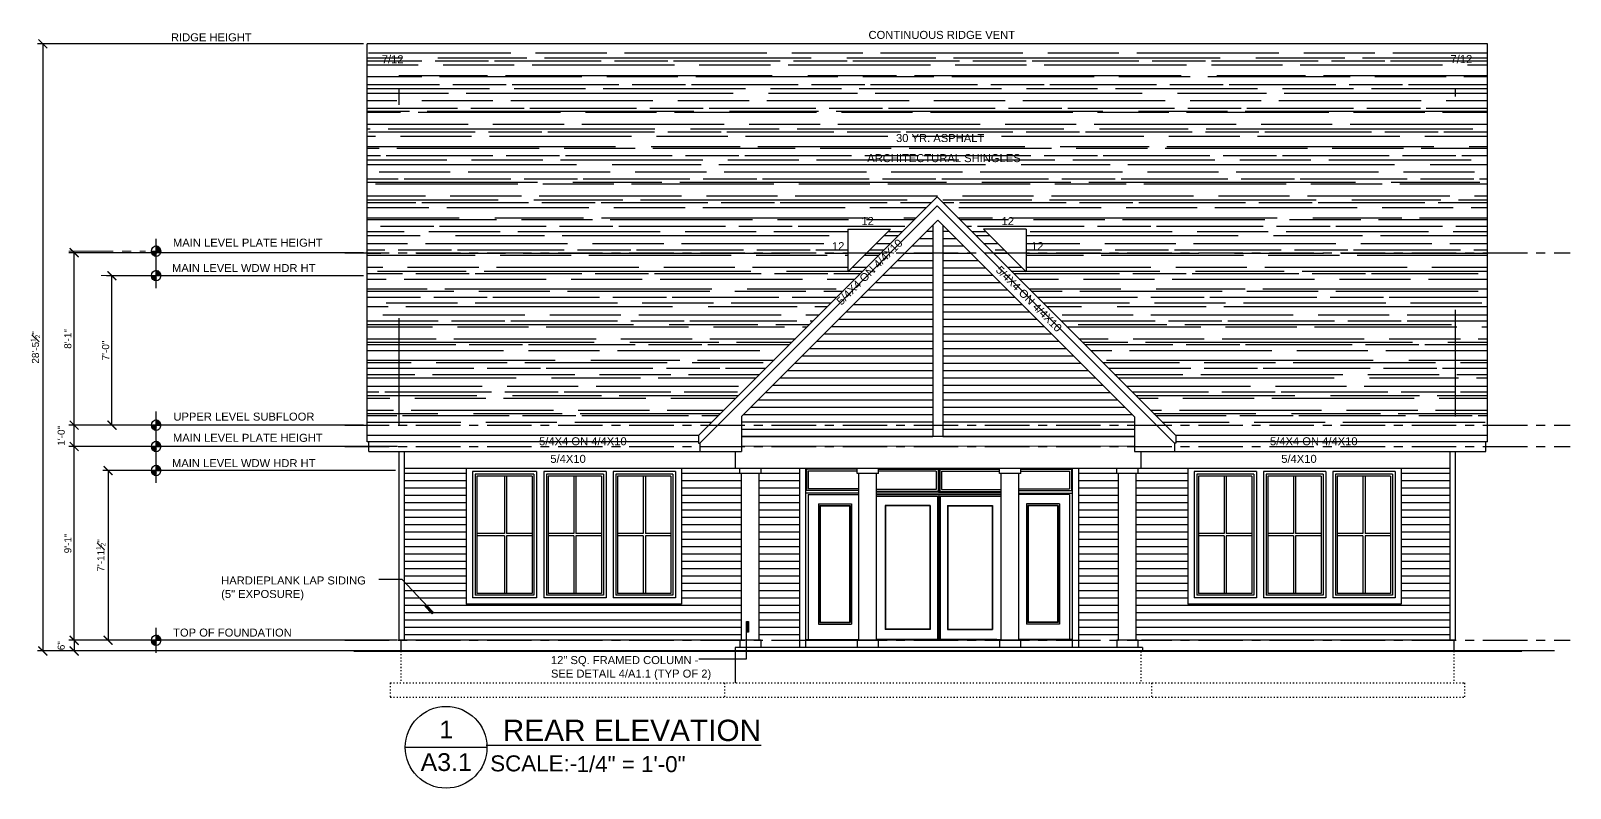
# Model space of a CAD drawing. Header units: inches. Extents: x -28708 to -16583, y 64755 to 66587.
# Drawn here: x -23621 to -22755, y 64779 to 65205 of the extents above; entities that cross this region are included whole.
import ezdxf
from ezdxf.enums import TextEntityAlignment as Align

# ---------------------------------------------------------------- set-up
doc = ezdxf.new("R2010")
doc.units = ezdxf.units.IN
doc.header["$LTSCALE"] = 20
doc.header["$MEASUREMENT"] = 0
for name, pattern in [('CENTER', [2, 1.25, -0.25, 0.25, -0.25]), ('Dashed Large', [12, 3, -6, 3]), ('Dashed Small', [4, 1, -2, 1]), ('HIDDEN', [0.375, 0.25, -0.125]), ('Solid', [0])]:
    doc.linetypes.add(name, pattern=pattern)
for name, color, linetype in [('BEAM', 1, 'HIDDEN'), ('CALLOUTS', 4, 'Continuous'), ('COLUMNS', 4, 'Continuous'), ('DIM', 2, 'Continuous'), ('DOOR', 3, 'Continuous'), ('ELEVATION LINES', 8, 'HIDDEN'), ('ELEVATION ROOF', 2, 'Continuous'), ('ELEVATION WALL', 5, 'Continuous'), ('GRADE LEVEL', 7, 'Continuous'), ('HATCH', 9, 'Continuous'), ('SYMBOLS', 7, 'Continuous'), ('TEXT', 3, 'Continuous'), ('WINDOW', 2, 'Continuous')]:
    doc.layers.add(name, color=color, linetype=linetype)
doc.layers.add('SPSHAPE_OUTLINE', color=7, linetype='Continuous', lineweight=0)
doc.styles.add('0.25 INCH', font='arial.ttf', dxfattribs={"height": 4})
doc.styles.add('Arial', font='arial.ttf')
doc.dimstyles.new('0.25 INCH', dxfattribs={"dimtxt": 4, "dimasz": 5, "dimexe": 3, "dimexo": 2, "dimgap": 1.5, "dimtad": 1, "dimdec": 3, "dimzin": 3, "dimdsep": 46, "dimlunit": 4, "dimtxsty": '0.25 INCH', "dimblk": 'ARCHTICK', "dimcen": 0.09, "dimclrd": 95, "dimclre": 8, "dimclrt": 30, "dimadec": 0, "dimazin": 0, "dimtfac": 0.65, "dimtdec": 3, "dimtofl": 0, "dimtmove": 2, "dimatfit": 3, "dimfxl": 0.18, "dimfrac": 1, "dimtolj": 1, "dimtzin": 0, "dimlwd": -1, "dimlwe": -1, "dimarcsym": 0})

# ---------------------------------------------------------------- blocks, each defined once
blk = doc.blocks.new('_ArchTick')
at = {"color": 0, "linetype": 'ByBlock', "const_width": 0.15}
blk.add_lwpolyline([(-0.5, -0.5), (0.5, 0.5)], dxfattribs=at)
blk = doc.blocks.new('*D566')
at = {"layer": 'DEFPOINTS', "color": 0, "linetype": 'ByBlock', "lineweight": -2, "transparency": 16777216}
for p in [(-23431.71, 65197.84), (-23614.09, 64856.37), (-23412.71, 64856.37)]:
    blk.add_point(p, dxfattribs=at)
at = {"layer": 'DIM', "color": 8, "transparency": 16777216}
for p, q in [((-23433.71, 65197.84), (-23617.09, 65197.84)), ((-23414.71, 64856.37), (-23617.09, 64856.37))]:
    blk.add_line(p, q, dxfattribs=at)
at = {"layer": 'DIM', "color": 95, "transparency": 16777216}
blk.add_line((-23614.09, 65197.84), (-23614.09, 64856.37), dxfattribs=at)
at = {"layer": 'DIM', "color": 95, "linetype": 'ByBlock', "transparency": 16777216, "xscale": 5, "yscale": 5, "zscale": 5}
for p, rotation in [((-23614.09, 65197.84), 90), ((-23614.09, 64856.37), 270)]:
    blk.add_blockref('_ArchTick', p, dxfattribs=dict(at, rotation=rotation))
at = {"layer": 'DIM', "color": 30, "linetype": 'ByBlock', "lineweight": -2, "transparency": 16777216, "insert": (-23618.24, 65027.11), "char_height": 4, "attachment_point": 5, "rotation": 90, "style": 'Arial'}
blk.add_mtext('\\A1;28\'-5{\\H0.65x;\\S1#2;}"', dxfattribs=at)
blk = doc.blocks.new('*D567')
at = {"layer": 'DEFPOINTS', "color": 0, "linetype": 'ByBlock', "lineweight": -2, "transparency": 16777216}
for p in [(-23596.47, 64856.37), (-23412.71, 64862.37), (-23412.71, 64856.37)]:
    blk.add_point(p, dxfattribs=at)
at = {"layer": 'DIM', "color": 8, "transparency": 16777216}
for p, q in [((-23414.71, 64862.37), (-23599.47, 64862.37)), ((-23414.71, 64856.37), (-23599.47, 64856.37))]:
    blk.add_line(p, q, dxfattribs=at)
at = {"layer": 'DIM', "color": 95, "transparency": 16777216}
blk.add_line((-23596.47, 64862.37), (-23596.47, 64856.37), dxfattribs=at)
at = {"layer": 'DIM', "color": 95, "linetype": 'ByBlock', "transparency": 16777216, "xscale": 5, "yscale": 5, "zscale": 5}
for p, rotation in [((-23596.47, 64862.37), 90), ((-23596.47, 64856.37), 270)]:
    blk.add_blockref('_ArchTick', p, dxfattribs=dict(at, rotation=rotation))
at = {"layer": 'DIM', "color": 30, "linetype": 'ByBlock', "lineweight": -2, "transparency": 16777216, "insert": (-23603.76, 64859.37), "char_height": 4, "attachment_point": 5, "rotation": 90, "style": 'Arial'}
blk.add_mtext('\\A1;6"', dxfattribs=at)
blk = doc.blocks.new('*D568')
at = {"layer": 'DEFPOINTS', "color": 0, "linetype": 'ByBlock', "lineweight": -2, "transparency": 16777216}
for p in [(-23596.47, 64971.37), (-23412.75, 64971.37), (-23412.71, 64862.37)]:
    blk.add_point(p, dxfattribs=at)
at = {"layer": 'DIM', "color": 8, "transparency": 16777216}
for p, q in [((-23414.75, 64971.37), (-23599.47, 64971.37)), ((-23414.71, 64862.37), (-23599.47, 64862.37))]:
    blk.add_line(p, q, dxfattribs=at)
at = {"layer": 'DIM', "color": 95, "transparency": 16777216}
blk.add_line((-23596.47, 64862.37), (-23596.47, 64971.37), dxfattribs=at)
at = {"layer": 'DIM', "color": 95, "linetype": 'ByBlock', "transparency": 16777216, "xscale": 5, "yscale": 5, "zscale": 5}
for p, rotation in [((-23596.47, 64971.37), 90), ((-23596.47, 64862.37), 270)]:
    blk.add_blockref('_ArchTick', p, dxfattribs=dict(at, rotation=rotation))
at = {"layer": 'DIM', "color": 30, "linetype": 'ByBlock', "lineweight": -2, "transparency": 16777216, "insert": (-23600.01, 64916.87), "char_height": 4, "attachment_point": 5, "rotation": 90, "style": 'Arial'}
blk.add_mtext('\\A1;9\'-1"', dxfattribs=at)
blk = doc.blocks.new('*D569')
at = {"layer": 'DEFPOINTS', "color": 0, "linetype": 'ByBlock', "lineweight": -2, "transparency": 16777216}
for p in [(-23596.47, 64983.37), (-23431.71, 64983.37), (-23412.71, 64971.37)]:
    blk.add_point(p, dxfattribs=at)
at = {"layer": 'DIM', "color": 8, "transparency": 16777216}
for p, q in [((-23433.71, 64983.37), (-23599.47, 64983.37)), ((-23414.71, 64971.37), (-23599.47, 64971.37))]:
    blk.add_line(p, q, dxfattribs=at)
at = {"layer": 'DIM', "color": 95, "transparency": 16777216}
blk.add_line((-23596.47, 64971.37), (-23596.47, 64983.37), dxfattribs=at)
at = {"layer": 'DIM', "color": 95, "linetype": 'ByBlock', "transparency": 16777216, "xscale": 5, "yscale": 5, "zscale": 5}
for p, rotation in [((-23596.47, 64983.37), 90), ((-23596.47, 64971.37), 270)]:
    blk.add_blockref('_ArchTick', p, dxfattribs=dict(at, rotation=rotation))
at = {"layer": 'DIM', "color": 30, "linetype": 'ByBlock', "lineweight": -2, "transparency": 16777216, "insert": (-23603.76, 64977.37), "char_height": 4, "attachment_point": 5, "rotation": 90, "style": 'Arial'}
blk.add_mtext('\\A1;1\'-0"', dxfattribs=at)
blk = doc.blocks.new('*D570')
at = {"layer": 'DEFPOINTS', "color": 0, "linetype": 'ByBlock', "lineweight": -2, "transparency": 16777216}
for p in [(-23596.47, 65080.37), (-23431.71, 65080.37), (-23431.71, 64983.37)]:
    blk.add_point(p, dxfattribs=at)
at = {"layer": 'DIM', "color": 8, "transparency": 16777216}
for p, q in [((-23433.71, 65080.37), (-23599.47, 65080.37)), ((-23433.71, 64983.37), (-23599.47, 64983.37))]:
    blk.add_line(p, q, dxfattribs=at)
at = {"layer": 'DIM', "color": 95, "transparency": 16777216}
blk.add_line((-23596.47, 64983.37), (-23596.47, 65080.37), dxfattribs=at)
at = {"layer": 'DIM', "color": 95, "linetype": 'ByBlock', "transparency": 16777216, "xscale": 5, "yscale": 5, "zscale": 5}
for p, rotation in [((-23596.47, 65080.37), 90), ((-23596.47, 64983.37), 270)]:
    blk.add_blockref('_ArchTick', p, dxfattribs=dict(at, rotation=rotation))
at = {"layer": 'DIM', "color": 30, "linetype": 'ByBlock', "lineweight": -2, "transparency": 16777216, "insert": (-23600.01, 65031.87), "char_height": 4, "attachment_point": 5, "rotation": 90, "style": 'Arial'}
blk.add_mtext('\\A1;8\'-1"', dxfattribs=at)
blk = doc.blocks.new('*D571')
at = {"layer": 'DEFPOINTS', "color": 0, "linetype": 'ByBlock', "lineweight": -2, "transparency": 16777216}
for p in [(-23575.22, 65067.37), (-23431.71, 65067.37), (-23431.71, 64983.37)]:
    blk.add_point(p, dxfattribs=at)
at = {"layer": 'DIM', "color": 8, "transparency": 16777216}
for p, q in [((-23433.71, 65067.37), (-23578.22, 65067.37)), ((-23433.71, 64983.37), (-23578.22, 64983.37))]:
    blk.add_line(p, q, dxfattribs=at)
at = {"layer": 'DIM', "color": 95, "transparency": 16777216}
blk.add_line((-23575.22, 64983.37), (-23575.22, 65067.37), dxfattribs=at)
at = {"layer": 'DIM', "color": 95, "linetype": 'ByBlock', "transparency": 16777216, "xscale": 5, "yscale": 5, "zscale": 5}
for p, rotation in [((-23575.22, 65067.37), 90), ((-23575.22, 64983.37), 270)]:
    blk.add_blockref('_ArchTick', p, dxfattribs=dict(at, rotation=rotation))
at = {"layer": 'DIM', "color": 30, "linetype": 'ByBlock', "lineweight": -2, "transparency": 16777216, "insert": (-23578.76, 65025.37), "char_height": 4, "attachment_point": 5, "rotation": 90, "style": 'Arial'}
blk.add_mtext('\\A1;7\'-0"', dxfattribs=at)
blk = doc.blocks.new('*D572')
at = {"layer": 'DEFPOINTS', "color": 0, "linetype": 'ByBlock', "lineweight": -2, "transparency": 16777216}
for p in [(-23413.71, 64957.87), (-23577.39, 64862.37), (-23533.84, 64862.37)]:
    blk.add_point(p, dxfattribs=at)
at = {"layer": 'DIM', "color": 8, "transparency": 16777216}
for p, q in [((-23415.71, 64957.87), (-23580.39, 64957.87)), ((-23535.84, 64862.37), (-23580.39, 64862.37))]:
    blk.add_line(p, q, dxfattribs=at)
at = {"layer": 'DIM', "color": 95, "transparency": 16777216}
blk.add_line((-23577.39, 64957.87), (-23577.39, 64862.37), dxfattribs=at)
at = {"layer": 'DIM', "color": 95, "linetype": 'ByBlock', "transparency": 16777216, "xscale": 5, "yscale": 5, "zscale": 5}
for p, rotation in [((-23577.39, 64957.87), 90), ((-23577.39, 64862.37), 270)]:
    blk.add_blockref('_ArchTick', p, dxfattribs=dict(at, rotation=rotation))
at = {"layer": 'DIM', "color": 30, "linetype": 'ByBlock', "lineweight": -2, "transparency": 16777216, "insert": (-23581.5, 64910.12), "char_height": 4, "attachment_point": 5, "rotation": 90, "style": 'Arial'}
blk.add_mtext('\\A1;7\'-11{\\H0.65x;\\S1#2;}"', dxfattribs=at)
blk = doc.blocks.new('0.25 CALLOUT')
blk.add_line((-20.69, -1.02), (25.31, -1.02))
blk.add_circle((2.31, -1.02), 23)
at = {"ltscale": 24, "insert": (27.12, -5.55), "char_height": 9, "attachment_point": 1, "line_spacing_factor": 0.85, "style": '0.25 INCH'}
blk.add_mtext('SCALE:-', dxfattribs=at)
at = {"style": '0.25 INCH'}
for tag, p, height in [('SEC.NO', (-9.66, 2.73), 9), ('DWG.TITLE', (20.15, 1.93), 7.5), ('SH.NO', (-10.52, -14.66), 9), ('SCALE', (93.69, -12.79), 9)]:
    blk.add_attdef(tag, p, '', height=height, dxfattribs=at)

msp = doc.modelspace()

# ---------------------------------------------------------------- hatches: boundary and pattern name
at = {"layer": 'HATCH', "linetype": 'ByBlock', "lineweight": -2}
h = msp.add_hatch(dxfattribs=at)
h.set_pattern_fill('AR-RROOF', color=256, scale=10)
h.paths.add_polyline_path([(-23142.5819, 65080.3704), (-23150.6734, 65080.3704), (-23161.3771, 65069.6667), (-23161.3771, 65080.3704), (-23413.7064, 65080.3704), (-23413.7064, 64983.3704), (-23239.5819, 64983.3704)])
h.paths.add_polyline_path([(-23061.1616, 65080.3704), (-23061.1616, 65069.6667), (-23071.8653, 65080.3704), (-23079.8314, 65080.3704), (-22982.8314, 64983.3704), (-22801.7064, 64983.3704), (-22801.7064, 65080.3704)])
h.paths.add_polyline_path([(-22801.7064, 65197.8079), (-23431.7064, 65197.8079), (-23431.7064, 65080.3704), (-23161.3771, 65080.3704), (-23161.3771, 65093.6667), (-23137.3771, 65093.6667), (-23150.6734, 65080.3704), (-23142.5819, 65080.3704), (-23111.2066, 65111.7457), (-23079.8314, 65080.3704), (-23071.8653, 65080.3704), (-23085.1616, 65093.6667), (-23061.1616, 65093.6667), (-23061.1616, 65080.3704), (-22801.7064, 65080.3704)])
h.paths.add_polyline_path([(-23413.7064, 65080.3704), (-23431.7064, 65080.3704), (-23431.7064, 64983.3704), (-23413.7064, 64983.3704)])
h.paths.add_polyline_path([(-23171.4834, 65080.6621), (-23162.2317, 65080.6621), (-23162.2317, 65087.4397), (-23171.4834, 65087.4397)], flags=24)
h.paths.add_polyline_path([(-23154.912, 65094.7871), (-23145.6603, 65094.7871), (-23145.6603, 65101.5647), (-23154.912, 65101.5647)], flags=24)
h.paths.add_polyline_path([(-23059.5223, 65080.6621), (-23050.2705, 65080.6621), (-23050.2705, 65087.4397), (-23059.5223, 65087.4397)], flags=24)
h.paths.add_polyline_path([(-23076.0936, 65094.7871), (-23066.8419, 65094.7871), (-23066.8419, 65101.5647), (-23076.0936, 65101.5647)], flags=24)
h.paths.add_polyline_path([(-23424.6537, 65185.6781), (-23410.0916, 65185.6781), (-23410.0916, 65192.6583), (-23424.6537, 65192.6583)], flags=24)
h.paths.add_polyline_path([(-22823.685, 65185.7849), (-22809.1229, 65185.7849), (-22809.1229, 65192.7651), (-22823.685, 65192.7651)], flags=24)
h.paths.add_polyline_path([(-23151.6669, 65130.0725), (-23063.0512, 65130.0725), (-23063.0512, 65137.0527), (-23151.6669, 65137.0527)], flags=24)
h.paths.add_polyline_path([(-23135.4778, 65141.3626), (-23083.536, 65141.3626), (-23083.536, 65148.3474), (-23135.4778, 65148.3474)], flags=24)
h = msp.add_hatch(dxfattribs=at)
h.set_pattern_fill('ANSI31', color=256, scale=33, angle=315)
h.paths.add_polyline_path([(-23113.5661, 65080.3704), (-23129.073, 65080.3704), (-23221.2064, 64988.2371), (-23221.2064, 64983.3704), (-23113.5661, 64983.3704)])
h.paths.add_polyline_path([(-23113.5661, 64983.3704), (-23221.2064, 64983.3704), (-23221.2064, 64976.9932), (-23113.5661, 64976.9932)])
h.paths.add_polyline_path([(-23113.5661, 65095.8773), (-23129.073, 65080.3704), (-23113.5661, 65080.3704)])
h.paths.add_polyline_path([(-23108.0661, 65095.8773), (-23108.0661, 65080.3704), (-23092.5592, 65080.3704)])
h.paths.add_polyline_path([(-23092.5592, 65080.3704), (-23108.0661, 65080.3704), (-23108.0661, 64976.9932), (-23000.2064, 64976.9932), (-23000.2064, 64988.0176)])
h = msp.add_hatch(dxfattribs=at)
h.set_pattern_fill('ANSI31', color=256, scale=33, angle=315)
h.set_pattern_definition([(0, (-1382.6514, 0), (9e-16, 4.125), [])])
h.paths.add_polyline_path([(-23376.0586, 64959.2555), (-23410.7064, 64959.2555), (-23410.7064, 64884.0663), (-23399.9342, 64880.0116), (-23399.5587, 64881.0097), (-23393.9433, 64878.896), (-23394.3188, 64877.898), (-23410.7064, 64884.0663), (-23410.7064, 64862.3704), (-23221.2064, 64862.3704), (-23221.2064, 64956.2536), (-23222.2064, 64956.2536), (-23222.2064, 64959.2555), (-23254.9028, 64959.2555), (-23254.9028, 64882.7415), (-23376.0586, 64882.7415)])
h.paths.add_polyline_path([(-23188.682, 64959.2555), (-23210.2064, 64959.2555), (-23210.2064, 64956.2536), (-23211.2064, 64956.2536), (-23211.2064, 64862.3704), (-23188.682, 64862.3704)])
h.paths.add_polyline_path([(-23009.2064, 64956.2536), (-23010.2064, 64956.2536), (-23010.2064, 64959.2555), (-23031.7307, 64959.2555), (-23031.7307, 64862.3704), (-23009.2064, 64862.3704)])
h.paths.add_polyline_path([(-22822.7064, 64959.2555), (-22850.2066, 64959.2555), (-22850.2066, 64882.7415), (-22970.2064, 64882.7415), (-22970.2064, 64959.2555), (-22998.2064, 64959.2555), (-22998.2064, 64956.2536), (-22999.2064, 64956.2536), (-22999.2064, 64862.3704), (-22822.7064, 64862.3704)])

# ---------------------------------------------------------------- linework, layer by layer
at = {"layer": 'BEAM', "color": 4, "linetype": 'Solid', "ltscale": 384}
for p, q in [((-23224.7064, 64968.4954), (-23224.7064, 64959.2555)), ((-22996.7064, 64968.4954), (-22996.7064, 64959.2555)), ((-23410.7064, 64959.2555), (-22822.7064, 64959.2555))]:
    msp.add_line(p, q, dxfattribs=at)
at = {"layer": 'COLUMNS', "linetype": 'Solid', "ltscale": 48}
for p, q in [((-23222.2064, 64956.2536), (-23222.2064, 64959.2555)), ((-23210.2064, 64956.2536), (-23210.2064, 64959.2555)), ((-23156.2064, 64956.2536), (-23156.2064, 64959.2555)), ((-23144.2064, 64956.2536), (-23144.2064, 64959.2555)), ((-23076.2064, 64956.2536), (-23076.2064, 64959.2555)), ((-23064.2064, 64956.2536), (-23064.2064, 64959.2555)), ((-23010.2064, 64956.2536), (-23010.2064, 64959.2555)), ((-22998.2064, 64956.2536), (-22998.2064, 64959.2555)), ((-23210.2064, 64956.2536), (-23222.2064, 64956.2536)), ((-23221.2064, 64862.3704), (-23221.2064, 64956.2536)), ((-23211.2064, 64862.3704), (-23211.2064, 64956.2536)), ((-23144.2064, 64956.2536), (-23156.2064, 64956.2536)), ((-23155.2064, 64862.3704), (-23155.2064, 64956.2536)), ((-23145.2064, 64862.3704), (-23145.2064, 64956.2536)), ((-23064.2064, 64956.2536), (-23076.2064, 64956.2536)), ((-23075.2064, 64862.3704), (-23075.2064, 64956.2536)), ((-23065.2064, 64862.3704), (-23065.2064, 64956.2536)), ((-22998.2064, 64956.2536), (-23010.2064, 64956.2536)), ((-23009.2064, 64862.3704), (-23009.2064, 64956.2536)), ((-22999.2064, 64862.3704), (-22999.2064, 64956.2536)), ((-23210.2064, 64862.3704), (-23222.2064, 64862.3704)), ((-23222.2064, 64862.3704), (-23222.2064, 64858.3704)), ((-23210.2064, 64858.3704), (-23210.2064, 64862.3704)), ((-23144.2064, 64862.3704), (-23156.2064, 64862.3704)), ((-23156.2064, 64862.3704), (-23156.2064, 64858.3704)), ((-23144.2064, 64858.3704), (-23144.2064, 64862.3704)), ((-23064.2064, 64862.3704), (-23076.2064, 64862.3704)), ((-23076.2064, 64862.3704), (-23076.2064, 64858.3704)), ((-23064.2064, 64858.3704), (-23064.2064, 64862.3704)), ((-22998.2064, 64862.3704), (-23010.2064, 64862.3704)), ((-23010.2064, 64862.3704), (-23010.2064, 64858.3704)), ((-22998.2064, 64858.3704), (-22998.2064, 64862.3704))]:
    msp.add_line(p, q, dxfattribs=at)
at = {"layer": 'DOOR', "linetype": 'Solid'}
for p, q in [((-23110.2064, 64959.2555), (-23110.2064, 64945.118)), ((-23144.2064, 64958.5816), (-23076.2059, 64958.5816)), ((-23111.7064, 64957.5816), (-23144.2064, 64957.5816)), ((-23111.7064, 64957.5816), (-23111.7064, 64947.103)), ((-23110.7064, 64958.5816), (-23110.7064, 64946.103)), ((-23109.7064, 64958.5816), (-23109.7064, 64946.103)), ((-23108.7064, 64957.5816), (-23108.7064, 64947.103)), ((-23108.7064, 64957.5816), (-23076.2064, 64957.5816)), ((-23111.7064, 64947.103), (-23145.2064, 64947.103)), ((-23110.7064, 64946.103), (-23145.2064, 64946.103)), ((-23075.2064, 64945.118), (-23145.2064, 64945.118)), ((-23145.2064, 64944.3313), (-23075.2064, 64944.3313)), ((-23145.2064, 64943.365), (-23110.9564, 64943.365)), ((-23110.9564, 64943.365), (-23110.9564, 64862.8805)), ((-23110.2064, 64944.2541), (-23110.2064, 64862.8805)), ((-23109.7064, 64946.103), (-23075.2064, 64946.103)), ((-23109.4564, 64943.365), (-23109.4564, 64862.8805)), ((-23109.4564, 64943.365), (-23075.2064, 64943.365)), ((-23108.7064, 64947.103), (-23075.2064, 64947.103)), ((-23115.0302, 64938.2302), (-23140.3939, 64938.2302)), ((-23140.3939, 64938.2302), (-23140.3939, 64868.3653)), ((-23115.2802, 64937.9802), (-23140.1439, 64937.9802)), ((-23140.1439, 64937.9802), (-23140.1439, 64868.6153)), ((-23115.2802, 64937.9802), (-23115.2802, 64868.6153)), ((-23115.0302, 64938.2302), (-23115.0302, 64868.3653)), ((-23105.3826, 64938.2302), (-23080.0189, 64938.2302)), ((-23105.3826, 64938.2302), (-23105.3826, 64868.3653)), ((-23105.1326, 64937.9802), (-23080.2689, 64937.9802)), ((-23105.1326, 64937.9802), (-23105.1326, 64868.6153)), ((-23080.2689, 64937.9802), (-23080.2689, 64868.6153)), ((-23080.0189, 64938.2302), (-23080.0189, 64868.3653)), ((-23115.0302, 64868.3653), (-23140.3939, 64868.3653)), ((-23115.2802, 64868.6153), (-23140.1439, 64868.6153)), ((-23105.3826, 64868.3653), (-23080.0189, 64868.3653)), ((-23105.1326, 64868.6153), (-23080.2689, 64868.6153)), ((-23106.7576, 64862.8648), (-23075.2064, 64862.8648))]:
    msp.add_line(p, q, dxfattribs=at)
at = {"layer": 'DOOR', "linetype": 'Solid', "ltscale": 48}
for p, q in [((-23077.7064, 64862.8805), (-23145.2064, 64862.8805)), ((-23075.2064, 64862.3704), (-23145.2064, 64862.3704))]:
    msp.add_line(p, q, dxfattribs=at)
at = {"layer": 'ELEVATION LINES', "linetype": 'CENTER'}
for p, q in [((-23444.3075, 65080.3704), (-22755.2064, 65080.3704)), ((-23444.3075, 64983.3704), (-22755.2064, 64983.3704)), ((-23444.3075, 64971.3704), (-22755.2064, 64971.3704)), ((-23444.3075, 64862.3704), (-22755.2064, 64862.3704)), ((-22764.012, 64856.3704), (-23442.4807, 64856.3704))]:
    msp.add_line(p, q, dxfattribs=at)
at = {"layer": 'ELEVATION ROOF', "linetype": 'Solid', "ltscale": 48}
for p, q in [((-22801.7064, 65197.8079), (-23431.7064, 65197.8079)), ((-23431.7064, 64973.9954), (-23431.7064, 65197.8079)), ((-22801.7064, 64973.9954), (-22801.7064, 65197.8079)), ((-23111.2066, 65111.7457), (-23245.4569, 64977.4954)), ((-23111.2066, 65106.7959), (-23244.7054, 64973.2971)), ((-23111.2066, 65111.7457), (-22976.9564, 64977.4954)), ((-23111.2066, 65106.7959), (-22977.7177, 64973.307)), ((-23110.8161, 65098.6273), (-23221.2064, 64988.2371)), ((-23110.8161, 65098.6273), (-23000.2064, 64988.0176)), ((-23221.2064, 64988.2371), (-23221.2064, 64968.4954)), ((-23000.2064, 64988.0176), (-23000.2064, 64968.4954)), ((-23245.4569, 64977.4954), (-23431.7064, 64977.4954)), ((-23245.4569, 64977.4954), (-23245.4569, 64973.307)), ((-22801.7064, 64977.4954), (-22976.9564, 64977.4954)), ((-22976.9564, 64977.4954), (-22976.9564, 64973.307)), ((-23245.4569, 64974.0073), (-23431.7064, 64973.9954)), ((-23430.7064, 64968.4954), (-23430.7064, 64973.9954)), ((-23430.7064, 64968.4954), (-23413.7064, 64968.4954)), ((-23413.7064, 64968.4954), (-23244.7054, 64968.4949)), ((-23245.4569, 64973.307), (-23244.7054, 64973.307)), ((-23244.7054, 64973.2971), (-23244.7054, 64968.4949)), ((-23244.7054, 64968.4954), (-23221.2064, 64968.4954)), ((-23000.2064, 64968.4954), (-22802.7064, 64968.4954)), ((-22976.9564, 64973.307), (-22977.7177, 64973.307)), ((-22977.7079, 64973.2971), (-22977.7079, 64968.4949)), ((-22801.7064, 64973.9954), (-22976.9564, 64973.9954)), ((-22802.7064, 64968.4954), (-22802.7064, 64973.9954))]:
    msp.add_line(p, q, dxfattribs=at)
at = {"layer": 'ELEVATION ROOF', "color": 1, "linetype": 'Dashed Large'}
for p, q in [((-23413.7064, 64983.4954), (-23413.7064, 65172.9167)), ((-22819.7064, 64988.1667), (-22819.7064, 65172.6667))]:
    msp.add_line(p, q, dxfattribs=at)
at = {"layer": 'ELEVATION WALL', "color": 1, "linetype": 'Solid', "ltscale": 384}
for p, q in [((-23113.5661, 65095.8773), (-23113.5661, 64976.9932)), ((-23108.0661, 65095.8773), (-23108.0661, 64976.9932)), ((-23000.2064, 64976.9932), (-23221.2064, 64976.9932))]:
    msp.add_line(p, q, dxfattribs=at)
at = {"layer": 'ELEVATION WALL', "linetype": 'Solid', "ltscale": 28.8}
for p, q in [((-23413.7064, 64862.3704), (-23413.7064, 64968.4954)), ((-22819.7064, 64862.3704), (-22819.7064, 64968.4954)), ((-23222.2064, 64862.3704), (-23413.7064, 64862.3704)), ((-23412.7064, 64862.3704), (-23412.7064, 64856.3704)), ((-22995.7064, 64858.3704), (-23224.7064, 64858.3704)), ((-22995.7064, 64856.1204), (-23224.7064, 64856.1204)), ((-22819.7064, 64862.3704), (-22996.2064, 64862.3704)), ((-22995.7064, 64858.3704), (-22995.7064, 64856.1204)), ((-22820.7064, 64862.3704), (-22820.7064, 64856.3704))]:
    msp.add_line(p, q, dxfattribs=at)
at = {"layer": 'ELEVATION WALL', "color": 1, "linetype": 'Solid', "ltscale": 28.8}
for p, q in [((-23410.7064, 64862.3704), (-23410.7064, 64968.4954)), ((-22822.7064, 64862.3704), (-22822.7064, 64968.4954))]:
    msp.add_line(p, q, dxfattribs=at)
at = {"layer": 'ELEVATION WALL', "linetype": 'Dashed Small', "ltscale": 0.03}
for p, q in [((-23412.7064, 64856.3704), (-23412.7064, 64838.3704)), ((-22996.7064, 64856.1204), (-22996.7064, 64838.3704)), ((-22820.7064, 64856.3704), (-22820.7064, 64838.3704)), ((-23418.7064, 64838.3704), (-22814.7064, 64838.3704)), ((-23418.7064, 64838.3704), (-23418.7064, 64830.3704)), ((-23230.7064, 64838.3704), (-23230.7064, 64830.3704)), ((-22990.7064, 64838.3704), (-22990.7064, 64830.3704)), ((-22814.7064, 64838.3704), (-22814.7064, 64830.3704)), ((-23418.7064, 64830.3704), (-22814.7064, 64830.3704))]:
    msp.add_line(p, q, dxfattribs=at)
at = {"layer": 'ELEVATION WALL', "linetype": 'Dashed Small'}
msp.add_line((-23224.7064, 64858.3704), (-23224.7064, 64838.3704), dxfattribs=at)
at = {"layer": 'GRADE LEVEL', "linetype": 'ByBlock', "lineweight": -2, "const_width": 1}
msp.add_lwpolyline([(-23439.2145, 64856.3704), (-22782.3648, 64856.3704)], dxfattribs=at)
at = {"layer": 'SPSHAPE_OUTLINE', "color": 96, "linetype": 'CENTER', "true_color": 0x008000}
for p, q in [((-23599.4925, 65081.2454), (-23556.3075, 65081.2454)), ((-23556.3075, 65067.4952), (-23581.9925, 65067.4954)), ((-23599.4925, 64862.3704), (-23556.3075, 64862.3704))]:
    msp.add_line(p, q, dxfattribs=at)
at = {"layer": 'SPSHAPE_OUTLINE', "color": 1, "linetype": 'Solid', "ltscale": 384, "true_color": 0xff0000}
msp.add_line((-23000.2064, 64971.4964), (-23221.2064, 64971.4964), dxfattribs=at)
at = {"layer": 'SYMBOLS', "color": 3, "linetype": 'Solid'}
for p, q in [((-23161.3771, 65093.6667), (-23137.3771, 65093.6667)), ((-23161.3771, 65093.6667), (-23161.3771, 65069.6667)), ((-23161.3771, 65069.6667), (-23137.3771, 65093.6667)), ((-23061.1616, 65093.6667), (-23085.1616, 65093.6667)), ((-23061.1616, 65069.6667), (-23085.1616, 65093.6667)), ((-23061.1616, 65093.6667), (-23061.1616, 65069.6667)), ((-23552.9179, 65081.2454), (-23547.8182, 65081.2454)), ((-23552.9179, 65081.0688), (-23550.5182, 65078.2403)), ((-23551.118, 65078.4169), (-23552.768, 65080.3616)), ((-23550.3681, 65078.5939), (-23552.6179, 65081.2454)), ((-23552.168, 65081.2454), (-23550.3796, 65079.1377)), ((-23551.7181, 65081.2454), (-23550.3681, 65079.6544)), ((-23551.2681, 65081.2454), (-23550.3681, 65080.1849)), ((-23550.3681, 65080.7152), (-23550.818, 65081.2454)), ((-23550.3681, 65060.49), (-23550.3681, 65088.2506)), ((-23550.3681, 65083.897), (-23548.1183, 65081.2454)), ((-23550.3681, 65083.3668), (-23548.5682, 65081.2454)), ((-23549.0181, 65081.2454), (-23550.3681, 65082.8365)), ((-23550.3681, 65082.3062), (-23549.4682, 65081.2454)), ((-23549.9182, 65081.2454), (-23550.3681, 65081.7757)), ((-23547.8932, 65081.5107), (-23550.1432, 65084.1623)), ((-23549.6181, 65084.0739), (-23547.9681, 65082.1293)), ((-23552.9179, 65067.4952), (-23547.8182, 65067.4952)), ((-23552.9179, 65067.3185), (-23550.5182, 65064.49)), ((-23551.118, 65064.6667), (-23552.768, 65066.6113)), ((-23550.3681, 65064.8436), (-23552.6179, 65067.4952)), ((-23552.168, 65067.4952), (-23550.3796, 65065.3874)), ((-23551.7181, 65067.4952), (-23550.3681, 65065.9042)), ((-23551.2681, 65067.4952), (-23550.3681, 65066.4347)), ((-23550.3681, 65066.9649), (-23550.818, 65067.4952)), ((-23550.3681, 65070.1468), (-23548.1183, 65067.4952)), ((-23550.3681, 65069.6165), (-23548.5682, 65067.4952)), ((-23549.0181, 65067.4952), (-23550.3681, 65069.0862)), ((-23550.3681, 65068.556), (-23549.4682, 65067.4952)), ((-23549.9182, 65067.4952), (-23550.3681, 65068.0255)), ((-23547.8932, 65067.7605), (-23550.1432, 65070.412)), ((-23549.6181, 65070.3237), (-23547.9681, 65068.3791)), ((-23550.3681, 64950.8653), (-23550.3681, 64991.1256)), ((-23550.3681, 64986.022), (-23548.1183, 64983.3704)), ((-23550.3681, 64985.4918), (-23548.5682, 64983.3704)), ((-23549.0181, 64983.3704), (-23550.3681, 64984.9615)), ((-23547.8932, 64983.6357), (-23550.1432, 64986.2873)), ((-23549.6181, 64986.1989), (-23547.9681, 64984.2543)), ((-23552.9179, 64983.3704), (-23547.8182, 64983.3704)), ((-23552.9179, 64983.1938), (-23550.5182, 64980.3653)), ((-23551.118, 64980.5419), (-23552.768, 64982.4866)), ((-23550.3681, 64980.7189), (-23552.6179, 64983.3704)), ((-23552.168, 64983.3704), (-23550.3796, 64981.2627)), ((-23551.7181, 64983.3704), (-23550.3681, 64981.7794)), ((-23551.2681, 64983.3704), (-23550.3681, 64982.3099)), ((-23550.3681, 64982.8402), (-23550.818, 64983.3704)), ((-23550.3681, 64984.4312), (-23549.4682, 64983.3704)), ((-23549.9182, 64983.3704), (-23550.3681, 64983.9007)), ((-23552.9179, 64971.3704), (-23547.8182, 64971.3704)), ((-23552.9179, 64971.1938), (-23550.5182, 64968.3653)), ((-23551.118, 64968.5419), (-23552.768, 64970.4866)), ((-23550.3681, 64968.7189), (-23552.6179, 64971.3704)), ((-23552.168, 64971.3704), (-23550.3796, 64969.2627)), ((-23551.7181, 64971.3704), (-23550.3681, 64969.7794)), ((-23551.2681, 64971.3704), (-23550.3681, 64970.3099)), ((-23550.3681, 64970.8402), (-23550.818, 64971.3704)), ((-23550.3681, 64974.022), (-23548.1183, 64971.3704)), ((-23550.3681, 64973.4918), (-23548.5682, 64971.3704)), ((-23549.0181, 64971.3704), (-23550.3681, 64972.9615)), ((-23550.3681, 64972.4312), (-23549.4682, 64971.3704)), ((-23549.9182, 64971.3704), (-23550.3681, 64971.9007)), ((-23547.8932, 64971.6357), (-23550.1432, 64974.2873)), ((-23549.6181, 64974.1989), (-23547.9681, 64972.2543)), ((-23550.3681, 64960.522), (-23548.1183, 64957.8704)), ((-23550.3681, 64959.9918), (-23548.5682, 64957.8704)), ((-23549.0181, 64957.8704), (-23550.3681, 64959.4615)), ((-23547.8932, 64958.1357), (-23550.1432, 64960.7873)), ((-23549.6181, 64960.6989), (-23547.9681, 64958.7543)), ((-23552.9179, 64957.8704), (-23547.8182, 64957.8704)), ((-23552.9179, 64957.6938), (-23550.5182, 64954.8653)), ((-23551.118, 64955.0419), (-23552.768, 64956.9866)), ((-23550.3681, 64955.2189), (-23552.6179, 64957.8704)), ((-23552.168, 64957.8704), (-23550.3796, 64955.7627)), ((-23551.7181, 64957.8704), (-23550.3681, 64956.2794)), ((-23551.2681, 64957.8704), (-23550.3681, 64956.8099)), ((-23550.3681, 64957.3402), (-23550.818, 64957.8704)), ((-23550.3681, 64958.9312), (-23549.4682, 64957.8704)), ((-23549.9182, 64957.8704), (-23550.3681, 64958.4007)), ((-23550.3681, 64855.3653), (-23550.3681, 64869.3756)), ((-23550.3681, 64865.022), (-23548.1183, 64862.3704)), ((-23550.3681, 64864.4918), (-23548.5682, 64862.3704)), ((-23549.0181, 64862.3704), (-23550.3681, 64863.9615)), ((-23547.8932, 64862.6357), (-23550.1432, 64865.2873)), ((-23549.6181, 64865.1989), (-23547.9681, 64863.2543)), ((-23552.9179, 64862.3704), (-23547.8182, 64862.3704)), ((-23552.9179, 64862.1938), (-23550.5182, 64859.3653)), ((-23551.118, 64859.5419), (-23552.768, 64861.4866)), ((-23550.3681, 64859.7189), (-23552.6179, 64862.3704)), ((-23552.168, 64862.3704), (-23550.3796, 64860.2627)), ((-23551.7181, 64862.3704), (-23550.3681, 64860.7794)), ((-23551.2681, 64862.3704), (-23550.3681, 64861.3099)), ((-23550.3681, 64861.8402), (-23550.818, 64862.3704)), ((-23550.3681, 64863.4312), (-23549.4682, 64862.3704)), ((-23549.9182, 64862.3704), (-23550.3681, 64862.9007))]:
    msp.add_line(p, q, dxfattribs=at)
for centre in [(-23550.3681, 65081.2454), (-23550.3681, 65067.4952), (-23550.3681, 64983.3704), (-23550.3681, 64971.3704), (-23550.3681, 64957.8704), (-23550.3681, 64862.3704)]:
    msp.add_ellipse(centre, major_axis=(0, 3), ratio=0.84848485, dxfattribs=at)
at = {"layer": 'TEXT', "linetype": 'Solid'}
for p, q in [((-23425.1928, 64896.7789), (-23412.2245, 64896.7789)), ((-23412.2245, 64896.7789), (-23394.3188, 64877.898)), ((-23398.5474, 64882.296), (-23399.3159, 64881.5567)), ((-23399.3159, 64881.5567), (-23395.1568, 64877.232)), ((-23394.3883, 64877.9713), (-23398.5474, 64882.296)), ((-23395.1568, 64877.232), (-23394.3883, 64877.9713)), ((-23218.3557, 64852.0065), (-23218.3557, 64872.9268)), ((-23218.3557, 64872.9268), (-23217.2893, 64872.9268)), ((-23217.2893, 64872.9268), (-23217.2893, 64866.9268)), ((-23217.2893, 64866.9268), (-23218.3557, 64866.9268)), ((-23245.1599, 64852.0065), (-23218.3557, 64852.0065))]:
    msp.add_line(p, q, dxfattribs=at)
for points in [[(-23399.3159, 64881.5567), (-23395.1568, 64877.232), (-23398.5474, 64882.296), (-23394.3883, 64877.9713)], [(-23218.3557, 64866.9268), (-23218.3557, 64872.9268), (-23217.2893, 64866.9268), (-23217.2893, 64872.9268)]]:
    msp.add_solid(points, dxfattribs=at)
at = {"layer": 'WINDOW', "linetype": 'Solid'}
for p, q in [((-23376.0586, 64959.2555), (-23376.0586, 64882.7415)), ((-23254.9028, 64959.2555), (-23254.9028, 64882.7415)), ((-23188.682, 64959.2555), (-23188.682, 64858.3704)), ((-23185.182, 64959.2555), (-23185.182, 64858.3704)), ((-23035.2307, 64959.2555), (-23035.2307, 64858.3704)), ((-23031.7307, 64959.2555), (-23031.7307, 64858.3704)), ((-22970.2064, 64959.2555), (-22970.2064, 64882.7415)), ((-22850.2066, 64959.2555), (-22850.2066, 64882.7415)), ((-23372.5586, 64957.2331), (-23372.5588, 64886.2415)), ((-23336.4026, 64957.2331), (-23372.5586, 64957.2331)), ((-23371.0586, 64955.7331), (-23371.0586, 64887.7415)), ((-23337.9026, 64955.7331), (-23371.0586, 64955.7331)), ((-23370.0586, 64954.7331), (-23370.0586, 64888.7415)), ((-23338.9026, 64954.7331), (-23370.0586, 64954.7331)), ((-23338.9026, 64954.7331), (-23338.9026, 64888.7415)), ((-23337.9026, 64955.7331), (-23337.9026, 64887.7415)), ((-23336.4026, 64957.2331), (-23336.4026, 64886.2415)), ((-23332.4026, 64957.2331), (-23332.4028, 64886.2415)), ((-23297.4026, 64957.2331), (-23332.4026, 64957.2331)), ((-23330.9026, 64955.7331), (-23330.9026, 64887.7415)), ((-23298.9026, 64955.7331), (-23330.9026, 64955.7331)), ((-23329.9026, 64954.7331), (-23329.9026, 64888.7415)), ((-23299.9026, 64954.7331), (-23329.9026, 64954.7331)), ((-23299.9026, 64954.7331), (-23299.9026, 64888.7415)), ((-23298.9026, 64955.7331), (-23298.9026, 64887.7415)), ((-23297.4026, 64957.2331), (-23297.4026, 64886.2415)), ((-23293.4026, 64957.2331), (-23293.4028, 64886.2415)), ((-23258.4026, 64957.2331), (-23293.4026, 64957.2331)), ((-23291.9026, 64955.7331), (-23291.9026, 64887.7415)), ((-23259.9026, 64955.7331), (-23291.9026, 64955.7331)), ((-23290.9026, 64954.7331), (-23290.9026, 64888.7415)), ((-23260.9026, 64954.7331), (-23290.9026, 64954.7331)), ((-23260.9026, 64954.7331), (-23260.9026, 64888.7415)), ((-23259.9026, 64955.7331), (-23259.9026, 64887.7415)), ((-23258.4026, 64957.2331), (-23258.4026, 64886.2415)), ((-23184.682, 64958.5816), (-23184.682, 64946.618)), ((-23156.2064, 64958.5816), (-23184.682, 64958.5816)), ((-23183.682, 64957.5816), (-23183.682, 64947.618)), ((-23156.2064, 64957.5816), (-23183.682, 64957.5816)), ((-23064.2064, 64958.5816), (-23035.7307, 64958.5816)), ((-23064.2064, 64957.5816), (-23036.7307, 64957.5816)), ((-23036.7307, 64957.5816), (-23036.7307, 64947.618)), ((-23035.7307, 64958.5816), (-23035.7307, 64946.618)), ((-22966.7064, 64957.2331), (-22966.7066, 64886.2415)), ((-22931.7064, 64957.2331), (-22966.7064, 64957.2331)), ((-22965.2064, 64955.7331), (-22965.2064, 64887.7415)), ((-22933.2064, 64955.7331), (-22965.2064, 64955.7331)), ((-22964.2064, 64954.7331), (-22964.2064, 64888.7415)), ((-22934.2064, 64954.7331), (-22964.2064, 64954.7331)), ((-22934.2064, 64954.7331), (-22934.2064, 64888.7415)), ((-22933.2064, 64955.7331), (-22933.2064, 64887.7415)), ((-22931.7064, 64957.2331), (-22931.7064, 64886.2415)), ((-22927.7064, 64957.2331), (-22927.7066, 64886.2415)), ((-22892.7064, 64957.2331), (-22927.7064, 64957.2331)), ((-22926.2064, 64955.7331), (-22926.2064, 64887.7415)), ((-22894.2064, 64955.7331), (-22926.2064, 64955.7331)), ((-22925.2064, 64954.7331), (-22925.2064, 64888.7415)), ((-22895.2064, 64954.7331), (-22925.2064, 64954.7331)), ((-22895.2064, 64954.7331), (-22895.2064, 64888.7415)), ((-22894.2064, 64955.7331), (-22894.2064, 64887.7415)), ((-22892.7064, 64957.2331), (-22892.7064, 64886.2415)), ((-22888.7064, 64957.2331), (-22888.7066, 64886.2415)), ((-22853.7064, 64957.2331), (-22888.7064, 64957.2331)), ((-22887.2064, 64955.7331), (-22887.2064, 64887.7415)), ((-22855.2064, 64955.7331), (-22887.2064, 64955.7331)), ((-22886.2064, 64954.7331), (-22886.2064, 64888.7415)), ((-22856.2064, 64954.7331), (-22886.2064, 64954.7331)), ((-22856.2064, 64954.7331), (-22856.2064, 64888.7415)), ((-22855.2064, 64955.7331), (-22855.2064, 64887.7415)), ((-22853.7064, 64957.2331), (-22853.7064, 64886.2415)), ((-23155.2064, 64945.118), (-23185.182, 64945.118)), ((-23155.2064, 64946.618), (-23184.682, 64946.618)), ((-23155.2064, 64947.618), (-23183.682, 64947.618)), ((-23183.682, 64944.3313), (-23183.682, 64862.8805)), ((-23183.682, 64944.3313), (-23155.2064, 64944.3313)), ((-23065.2064, 64947.618), (-23036.7307, 64947.618)), ((-23065.2064, 64946.618), (-23035.7307, 64946.618)), ((-23065.2064, 64945.118), (-23035.2307, 64945.118)), ((-23036.7307, 64944.3313), (-23065.2064, 64944.3313)), ((-23036.7307, 64944.3313), (-23036.7307, 64862.8805)), ((-23177.933, 64939.1276), (-23159.433, 64939.1276)), ((-23177.933, 64939.1276), (-23177.933, 64871.4445)), ((-23177.1825, 64938.2302), (-23160.183, 64938.2302)), ((-23177.1825, 64938.2302), (-23177.1825, 64872.3417)), ((-23176.9325, 64937.9802), (-23160.433, 64937.9802)), ((-23176.9325, 64937.9802), (-23176.9325, 64872.5917)), ((-23160.433, 64937.9802), (-23160.433, 64872.5917)), ((-23160.183, 64938.2302), (-23160.183, 64872.3417)), ((-23159.433, 64939.1276), (-23159.433, 64871.4445)), ((-23042.4798, 64939.1276), (-23060.9798, 64939.1276)), ((-23060.9798, 64939.1276), (-23060.9798, 64871.4445)), ((-23043.2302, 64938.2302), (-23060.2298, 64938.2302)), ((-23060.2298, 64938.2302), (-23060.2298, 64872.3417)), ((-23043.4802, 64937.9802), (-23059.9798, 64937.9802)), ((-23059.9798, 64937.9802), (-23059.9798, 64872.5917)), ((-23043.4802, 64937.9802), (-23043.4802, 64872.5917)), ((-23043.2302, 64938.2302), (-23043.2302, 64872.3417)), ((-23042.4798, 64939.1276), (-23042.4798, 64871.4445)), ((-23254.9028, 64882.7415), (-23376.0586, 64882.7415)), ((-23336.4026, 64886.2415), (-23372.5588, 64886.2415)), ((-23337.9026, 64887.7415), (-23371.0586, 64887.7415)), ((-23338.9026, 64888.7415), (-23370.0586, 64888.7415)), ((-23297.4026, 64886.2415), (-23332.4028, 64886.2415)), ((-23298.9026, 64887.7415), (-23330.9026, 64887.7415)), ((-23299.9026, 64888.7415), (-23329.9026, 64888.7415)), ((-23258.4026, 64886.2415), (-23293.4028, 64886.2415)), ((-23259.9026, 64887.7415), (-23291.9026, 64887.7415)), ((-23260.9026, 64888.7415), (-23290.9026, 64888.7415)), ((-22850.2066, 64882.7415), (-22970.2064, 64882.7415)), ((-22931.7064, 64886.2415), (-22966.7066, 64886.2415)), ((-22933.2064, 64887.7415), (-22965.2064, 64887.7415)), ((-22934.2064, 64888.7415), (-22964.2064, 64888.7415)), ((-22892.7064, 64886.2415), (-22927.7066, 64886.2415)), ((-22894.2064, 64887.7415), (-22926.2064, 64887.7415)), ((-22895.2064, 64888.7415), (-22925.2064, 64888.7415)), ((-22853.7064, 64886.2415), (-22888.7066, 64886.2415)), ((-22855.2064, 64887.7415), (-22887.2064, 64887.7415)), ((-22856.2064, 64888.7415), (-22886.2064, 64888.7415)), ((-23176.9325, 64872.5917), (-23160.433, 64872.5917)), ((-23043.4802, 64872.5917), (-23059.9798, 64872.5917)), ((-23177.933, 64871.4445), (-23159.433, 64871.4445)), ((-23177.1825, 64872.3417), (-23160.183, 64872.3417)), ((-23042.4798, 64871.4445), (-23060.9798, 64871.4445)), ((-23043.2302, 64872.3417), (-23060.2298, 64872.3417))]:
    msp.add_line(p, q, dxfattribs=at)
at = {"layer": 'WINDOW', "color": 1, "linetype": 'Solid'}
for p, q in [((-23354.5382, 64954.7331), (-23354.5382, 64922.4435)), ((-23353.2882, 64954.7331), (-23353.2882, 64922.4435)), ((-23315.5382, 64954.7331), (-23315.5382, 64922.4435)), ((-23314.2882, 64954.7331), (-23314.2882, 64922.4435)), ((-23276.5382, 64954.7331), (-23276.5382, 64922.4435)), ((-23275.2882, 64954.7331), (-23275.2882, 64922.4435)), ((-22949.842, 64954.7331), (-22949.842, 64922.4435)), ((-22948.592, 64954.7331), (-22948.592, 64922.4435)), ((-22910.842, 64954.7331), (-22910.842, 64922.4435)), ((-22909.592, 64954.7331), (-22909.592, 64922.4435)), ((-22871.842, 64954.7331), (-22871.842, 64922.4435)), ((-22870.592, 64954.7331), (-22870.592, 64922.4435)), ((-23354.5382, 64922.4435), (-23370.0586, 64922.4435)), ((-23354.5382, 64921.1935), (-23370.0586, 64921.1935)), ((-23354.5382, 64921.1935), (-23354.5382, 64888.7415)), ((-23338.9028, 64922.4435), (-23353.2882, 64922.4435)), ((-23338.9028, 64921.1935), (-23353.2882, 64921.1935)), ((-23353.2882, 64921.1935), (-23353.2882, 64888.7415)), ((-23315.5382, 64922.4435), (-23329.9026, 64922.4435)), ((-23315.5382, 64921.1935), (-23329.9026, 64921.1935)), ((-23315.5382, 64921.1935), (-23315.5382, 64888.7415)), ((-23299.9028, 64922.4435), (-23314.2882, 64922.4435)), ((-23299.9028, 64921.1935), (-23314.2882, 64921.1935)), ((-23314.2882, 64921.1935), (-23314.2882, 64888.7415)), ((-23276.5382, 64922.4435), (-23290.9026, 64922.4435)), ((-23276.5382, 64921.1935), (-23290.9026, 64921.1935)), ((-23276.5382, 64921.1935), (-23276.5382, 64888.7415)), ((-23260.9028, 64922.4435), (-23275.2882, 64922.4435)), ((-23260.9028, 64921.1935), (-23275.2882, 64921.1935)), ((-23275.2882, 64921.1935), (-23275.2882, 64888.7415)), ((-22949.842, 64922.4435), (-22964.2064, 64922.4435)), ((-22949.842, 64921.1935), (-22964.2064, 64921.1935)), ((-22949.842, 64921.1935), (-22949.842, 64888.7415)), ((-22934.2066, 64922.4435), (-22948.592, 64922.4435)), ((-22934.2066, 64921.1935), (-22948.592, 64921.1935)), ((-22948.592, 64921.1935), (-22948.592, 64888.7415)), ((-22910.842, 64922.4435), (-22925.2064, 64922.4435)), ((-22910.842, 64921.1935), (-22925.2064, 64921.1935)), ((-22910.842, 64921.1935), (-22910.842, 64888.7415)), ((-22895.2066, 64922.4435), (-22909.592, 64922.4435)), ((-22895.2066, 64921.1935), (-22909.592, 64921.1935)), ((-22909.592, 64921.1935), (-22909.592, 64888.7415)), ((-22871.842, 64922.4435), (-22886.2064, 64922.4435)), ((-22871.842, 64921.1935), (-22886.2064, 64921.1935)), ((-22871.842, 64921.1935), (-22871.842, 64888.7415)), ((-22856.2066, 64922.4435), (-22870.592, 64922.4435)), ((-22856.2066, 64921.1935), (-22870.592, 64921.1935)), ((-22870.592, 64921.1935), (-22870.592, 64888.7415))]:
    msp.add_line(p, q, dxfattribs=at)
at = {"layer": 'WINDOW', "linetype": 'Solid', "ltscale": 48}
for p, q in [((-23185.2064, 64862.8805), (-23155.2064, 64862.8805)), ((-23185.2064, 64862.3704), (-23155.2064, 64862.3704)), ((-23035.2064, 64862.8805), (-23065.2064, 64862.8805)), ((-23035.2064, 64862.3704), (-23065.2064, 64862.3704))]:
    msp.add_line(p, q, dxfattribs=at)

# ---------------------------------------------------------------- block references
at = {"layer": 'CALLOUTS'}
ref = msp.add_blockref('0.25 CALLOUT', (-23389.6403, 64803.2184), dxfattribs=at)
ref.add_attrib('SEC.NO', '1', dxfattribs={"layer": '0', "height": 10, "style": '0.25 INCH'}).set_placement((-23387.2585, 64812.1948), align=Align.MIDDLE_CENTER)
ref.add_attrib('SH.NO', 'A3.1', dxfattribs={"layer": '0', "height": 10, "style": '0.25 INCH'}).set_placement((-23387.2585, 64793.8772), align=Align.MIDDLE_CENTER)
ref.add_attrib('DWG.TITLE', '%%U  REAR ELEVATION', (-23364.791, 64805.7329), dxfattribs={"layer": '0', "height": 12, "style": '0.25 INCH'})
ref.add_attrib('SCALE', '1/4" = 1\'-0"', (-23313.9672, 64788.2319), dxfattribs={"layer": '0', "height": 9, "style": '0.25 INCH'})

# ---------------------------------------------------------------- texts
at = {"layer": 'TEXT', "linetype": 'Solid', "style": 'Arial'}
for s, rotation, p in [('RIDGE HEIGHT', 360, (-23542.041, 65199.2568)), ('CONTINUOUS RIDGE VENT', 360, (-23149.7952, 65200.6089)), ('7/12', 360, (-23423.4903, 65186.9182)), ('7/12', 360, (-22822.5216, 65187.025)), ('30 YR. ASPHALT', 360, (-23134.3137, 65142.6065)), ('ARCHITECTURAL SHINGLES', 360, (-23150.4943, 65131.3126)), ('MAIN LEVEL PLATE HEIGHT', 360, (-23540.9221, 65083.7595)), ('5/4X4 ON 4/4X10', 45, (-23165.0297, 65050.4979)), ('MAIN LEVEL WDW HDR HT', 360, (-23541.4453, 65069.5161)), ('5/4X4 ON 4/4X10', 315, (-23078.5912, 65070.2122)), ('UPPER LEVEL SUBFLOOR', 360, (-23540.6692, 64985.9356)), ('MAIN LEVEL PLATE HEIGHT', 360, (-23540.9221, 64974.0097)), ('5/4X4 ON 4/4X10', 360, (-23335.0425, 64972.072)), ('5/4X4 ON 4/4X10', 360, (-22924.0425, 64972.072)), ('MAIN LEVEL WDW HDR HT', 360, (-23541.4453, 64959.7664)), ('5/4X10', 360, (-23328.699, 64962.1832)), ('5/4X10', 360, (-22917.699, 64962.1832)), ('(5" EXPOSURE)', 360, (-23513.8075, 64886.1751)), ('HARDIEPLANK LAP SIDING', 360, (-23513.8075, 64893.7789)), ('TOP OF FOUNDATION', 360, (-23540.8215, 64864.4708)), ('12" SQ. FRAMED COLUMN -', 360, (-23328.3626, 64849.0065)), ('SEE DETAIL 4/A1.1 (TYP OF 2)', 360, (-23328.3626, 64841.4027))]:
    msp.add_text(s, height=4.5, rotation=rotation, dxfattribs=at).set_placement(p)
for p in [(-23153.7824, 65095.9167), (-23074.964, 65095.9167), (-23170.3538, 65081.7917), (-23058.3926, 65081.7917)]:
    msp.add_text('12', height=4.5, dxfattribs=at).set_placement(p)

# ---------------------------------------------------------------- dimensions: what is measured, and where the dimension line sits
at = {"layer": 'DIM', "linetype": 'ByBlock', "lineweight": -2}
for base, p1, p2, picture, middle in [((-23614.0944, 64856.3704), (-23431.7064, 65197.8436), (-23412.7064, 64856.3704), '*D566', (-23618.2391, 65027.107)), ((-23596.4694, 65080.3704), (-23431.7064, 64983.3704), (-23431.7064, 65080.3704), '*D570', (-23600.0117, 65031.8704)), ((-23575.2194, 65067.3704), (-23431.7064, 64983.3704), (-23431.7064, 65067.3704), '*D571', (-23578.7617, 65025.3704)), ((-23596.4694, 64983.3704), (-23412.7064, 64971.3704), (-23431.7064, 64983.3704), '*D569', (-23603.7617, 64977.3704)), ((-23596.4694, 64971.3704), (-23412.7064, 64862.3704), (-23412.7476, 64971.3704), '*D568', (-23600.0117, 64916.8704)), ((-23577.386, 64862.3704), (-23413.7064, 64957.8704), (-23533.8374, 64862.3704), '*D572', (-23581.4966, 64910.1204)), ((-23596.4694, 64856.3704), (-23412.7064, 64862.3704), (-23412.7064, 64856.3704), '*D567', (-23603.7617, 64859.3704))]:
    dim = msp.add_linear_dim(base=base, p1=p1, p2=p2, angle=90, dimstyle='0.25 INCH', override={"dimtxsty": 'Arial'}, dxfattribs=at)
    dim.commit()
    dim.dimension.update_dxf_attribs({"geometry": picture, "text_midpoint": middle})

doc.saveas('drawing.dxf')
